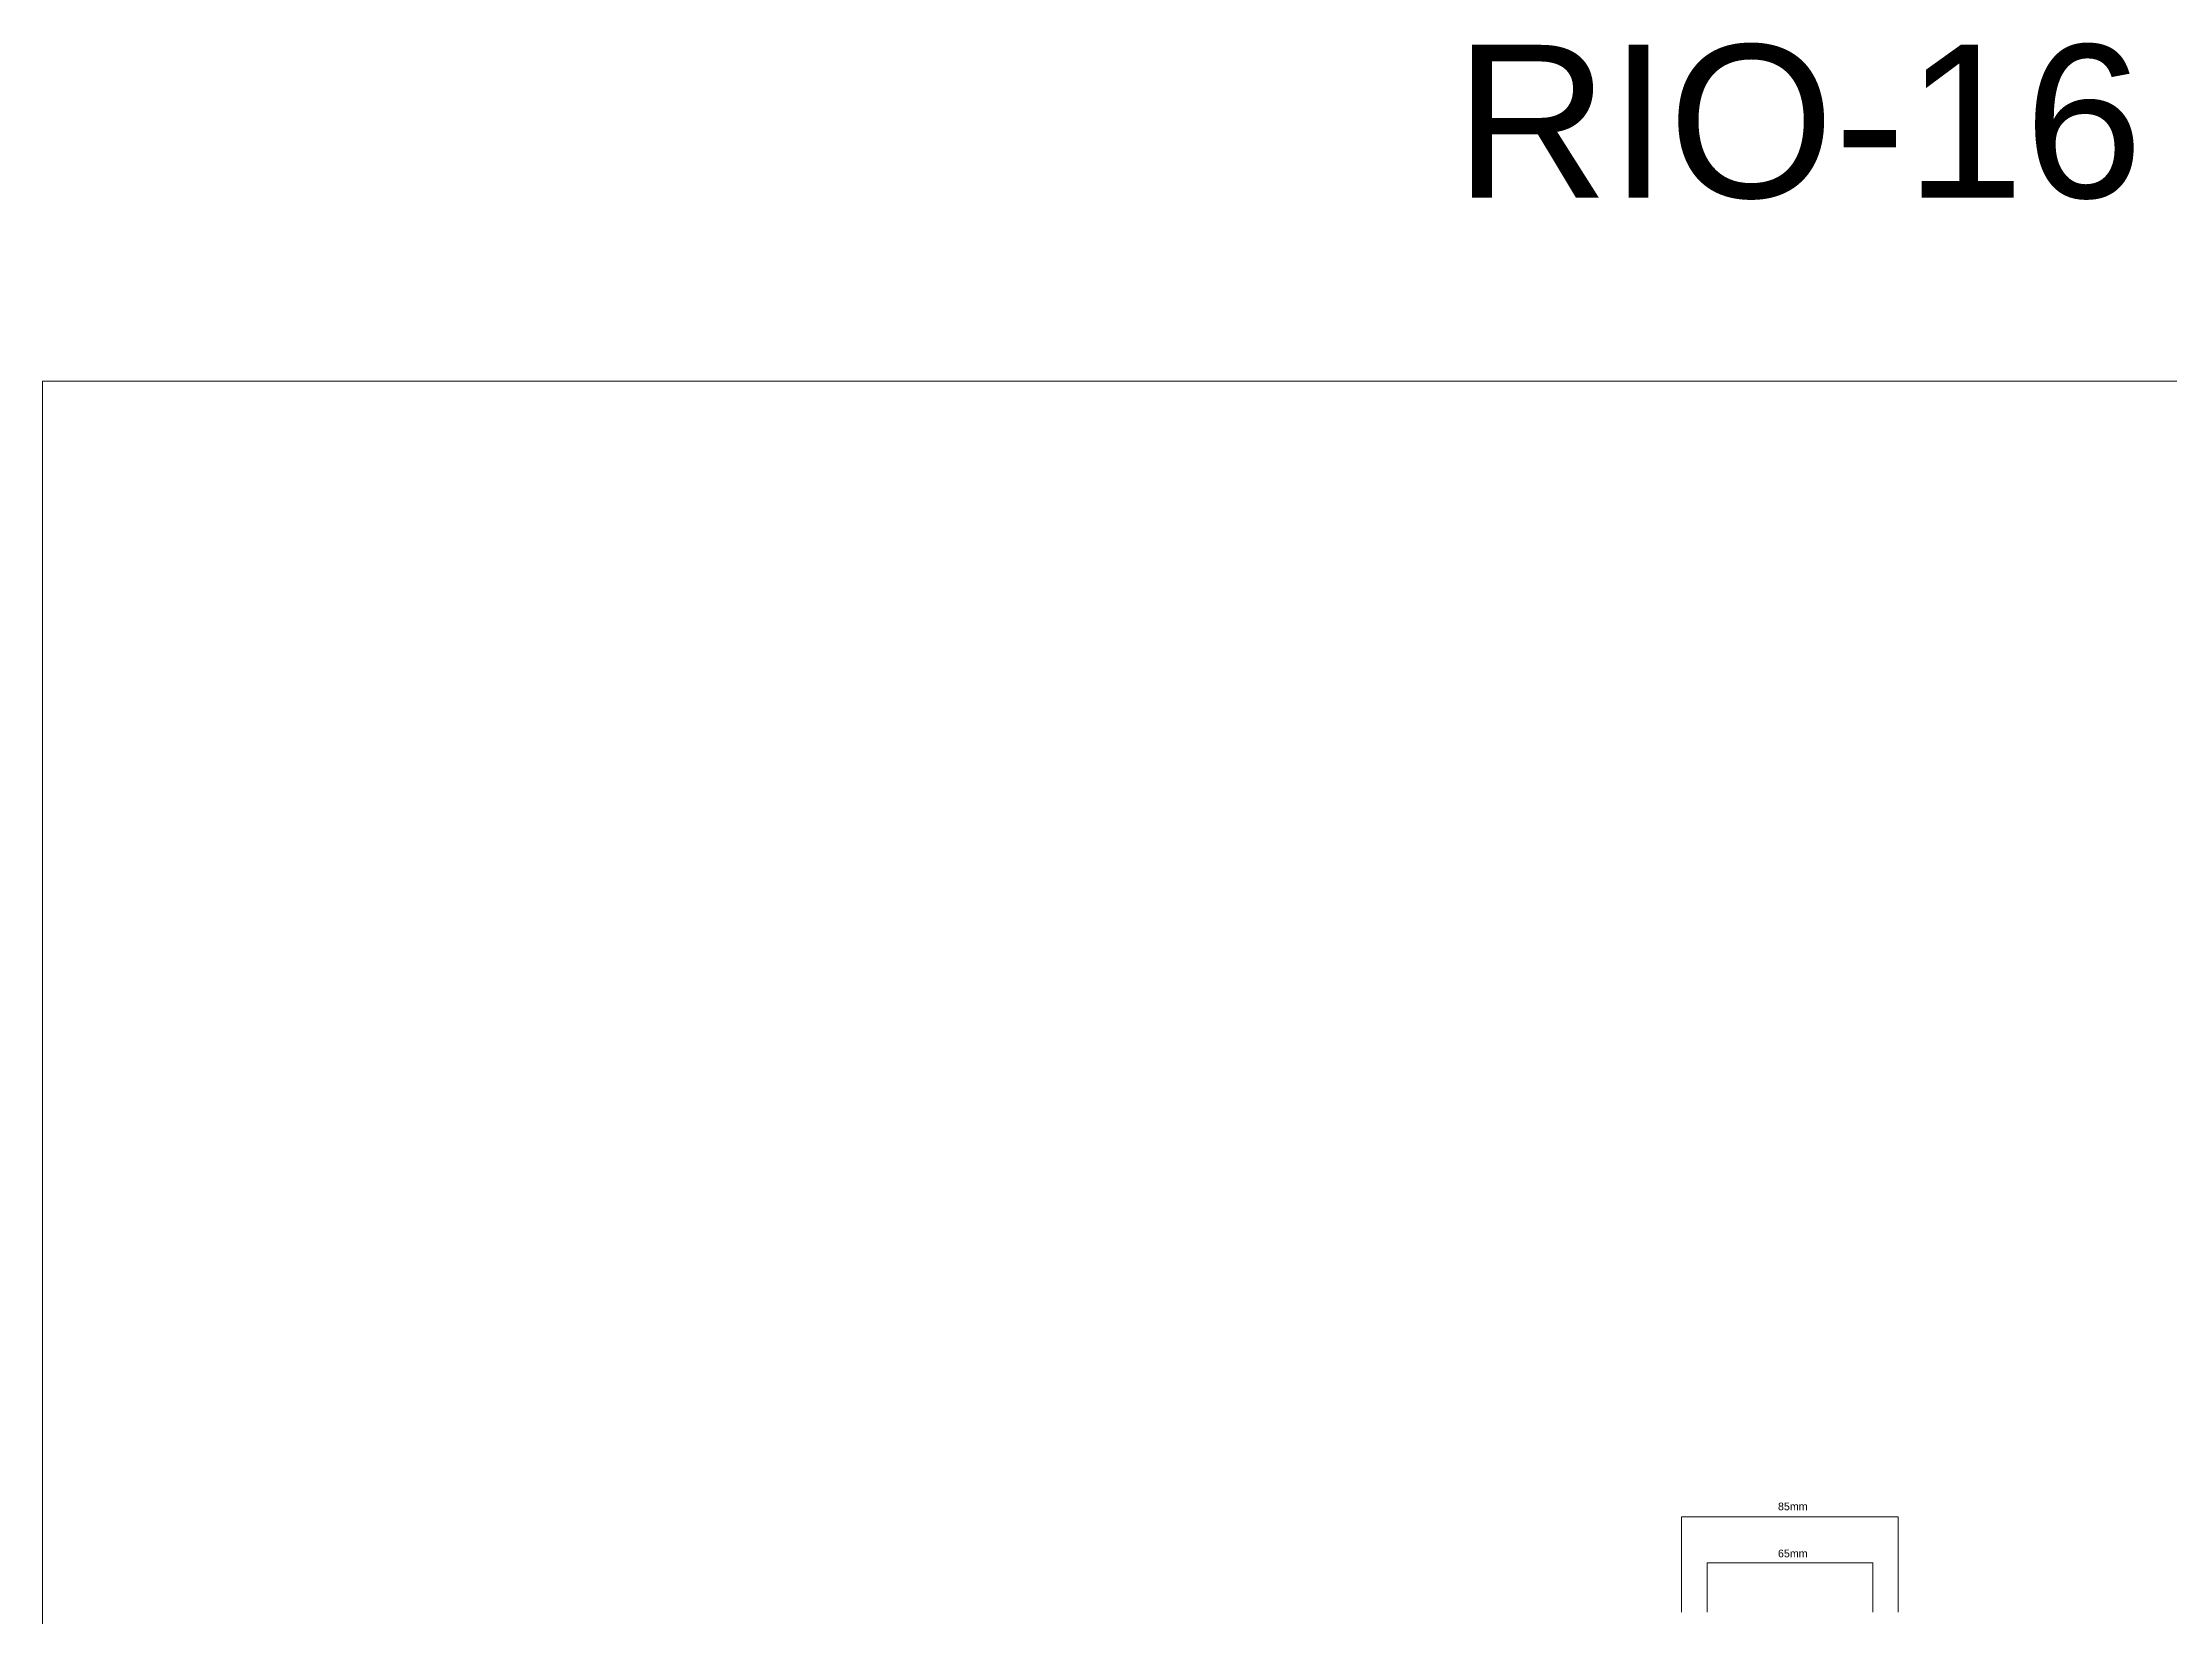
# Model space of a CAD drawing. Header units: millimetres. Extents: x 26204 to 27609, y 7910 to 9190.
# Drawn here: x 26204 to 27039, y 8572 to 9190 of the extents above; entities that cross this region are included whole.
import ezdxf

# ---------------------------------------------------------------- set-up
doc = ezdxf.new("R2010")
doc.units = ezdxf.units.MM
doc.layers.add('-COMPONENTS', color=7, linetype='Continuous', lineweight=9)
doc.styles.get("Standard").update_dxf_attribs({"font": 'arial.ttf'})

msp = doc.modelspace()

# ---------------------------------------------------------------- linework, layer by layer
at = {"layer": '-COMPONENTS'}
for p, q in [((26204.31, 9057.06), (26204.31, 7909.9)), ((27608.7, 9057.06), (26204.31, 9057.06)), ((26847.4, 8574.12), (26847.4, 8611.45)), ((26847.4, 8611.45), (26932.4, 8611.45)), ((26932.4, 8574.12), (26932.4, 8611.45)), ((26857.4, 8574.12), (26857.4, 8593.43)), ((26857.4, 8593.43), (26922.4, 8593.43)), ((26922.4, 8574.12), (26922.4, 8593.43))]:
    msp.add_line(p, q, dxfattribs=at)

# ---------------------------------------------------------------- texts
for s, height, p in [('RIO-16', 60, (26758.34, 9128.95)), ('85mm', 3, (26885.22, 8614.05)), ('65mm', 3, (26885.22, 8595.59))]:
    msp.add_text(s, height=height, rotation=360, dxfattribs=at).set_placement(p)

doc.saveas('drawing.dxf')
